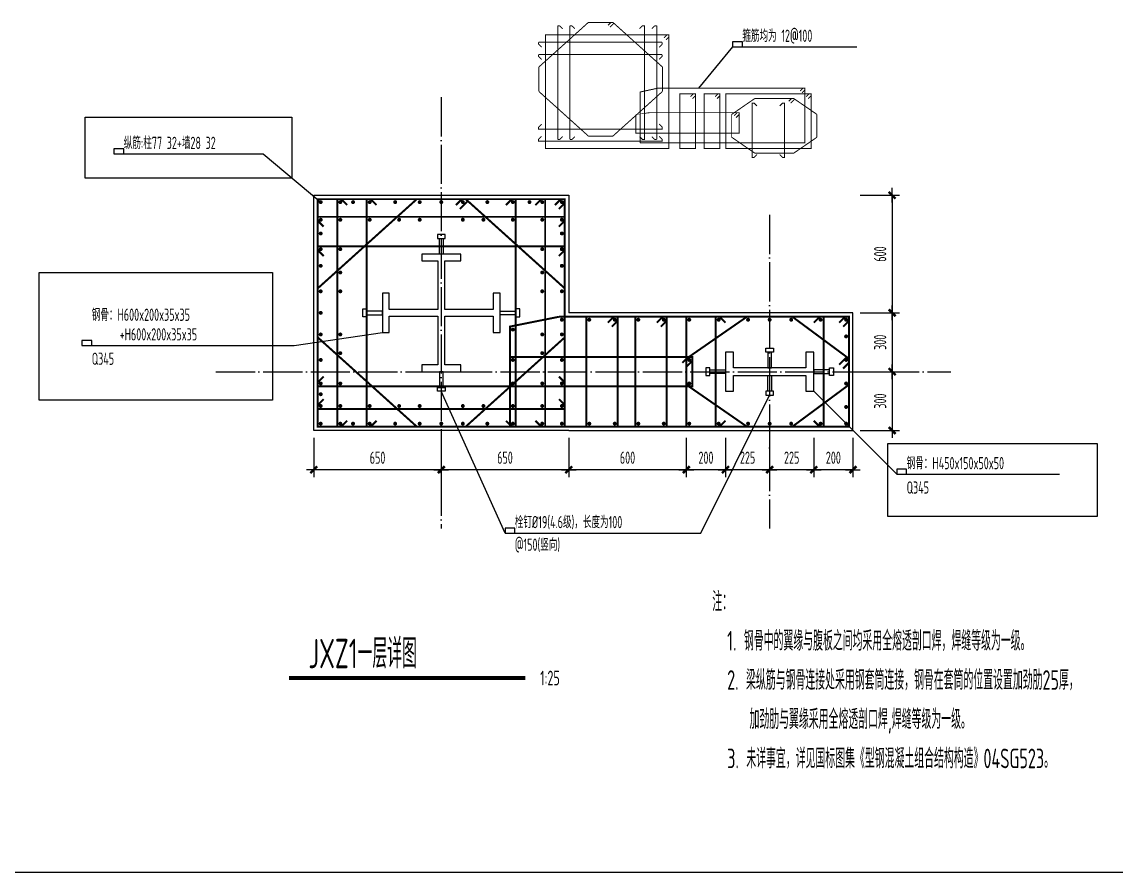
# Model space of a CAD drawing. Extents: x -469675 to 2400000, y -476501 to 2085364.
# Drawn here: x 588606 to 594188, y 365000 to 369337 of the extents above; entities that cross this region are included whole.
import ezdxf

# ---------------------------------------------------------------- set-up
doc = ezdxf.new("R2010")
doc.units = 0
doc.header["$LTSCALE"] = 1000
doc.header["$MEASUREMENT"] = 0
doc.linetypes.add('DOTE', pattern=[2.4200000000000004, 2, -0.2, 0.02, -0.2])
doc.layers.get('0').update_dxf_attribs({"linetype": 'CONTINUOUS', "lineweight": 20})
doc.layers.get('Defpoints').update_dxf_attribs({"linetype": 'CONTINUOUS'})
for name, color, linetype in [('C-DETAIL', 3, 'CONTINUOUS'), ('C-DETAIL_AXIS', 1, 'DOTE'), ('C-DETAIL_REIN', 40, 'CONTINUOUS'), ('C-DETAIL_STEEL_CUT', 2, 'CONTINUOUS'), ('C-DETAIL_STEEL_PL', 4, 'CONTINUOUS'), ('C-DETAIL_STEEL_TEXT', 7, 'CONTINUOUS'), ('C-DETAIL_TEXT', 4, 'CONTINUOUS'), ('C-PLAN_DIM', 3, 'CONTINUOUS'), ('C-PLAN_TEXT', 3, 'CONTINUOUS')]:
    doc.layers.add(name, color=color, linetype=linetype)
doc.layers.add('C-注释', color=30, linetype='CONTINUOUS', plot=False)
doc.styles.add('DIM_FONT', font='gbxwxt.shx', dxfattribs={"width": 0.7, "bigfont": 'gbhzfs.shx'})
doc.styles.add('GBSTYLE', font='gbxwxt.shx', dxfattribs={"width": 0.7, "bigfont": 'gbhzfs.shx'})
doc.dimstyles.new('XB DIMN25', dxfattribs={"dimscale": 0.25, "dimtxt": 250, "dimasz": 1, "dimexe": 150, "dimexo": 150, "dimgap": 120, "dimtad": 1, "dimdec": 0, "dimzin": 0, "dimdsep": 46, "dimtxsty": 'DIM_FONT', "dimblk": '_dimx', "dimcen": 0.09, "dimclrd": 3, "dimclre": 3, "dimclrt": 7, "dimazin": 0, "dimtfac": 1, "dimtdec": 0, "dimtix": 1, "dimtmove": 2, "dimatfit": 3, "dimldrblk": '_dimx', "dimfxl": 0, "dimtolj": 1, "dimtzin": 0, "dimarcsym": 0})

# ---------------------------------------------------------------- blocks, each defined once
blk = doc.blocks.new('A$C38F8236B')
at = {"layer": 'C-DETAIL_STEEL_CUT', "ltscale": 0.25}
blk.add_lwpolyline([(-19.99999999994179, -184.9999999998836), (-20, 185), (-99.99999999994179, 185.0000000001164), (-99.99999999994179, 225.0000000001164), (100.0000000000582, 225.0000000001164), (100.0000000000582, 185.0000000001164), (20.00000000005821, 185.0000000001164), (20, -185), (100.0000000000582, -184.9999999998836), (100.0000000000582, -224.9999999998836), (-99.99999999994179, -224.9999999998836), (-99.99999999994179, -184.9999999998836), (-20, -185)], dxfattribs=at)
blk = doc.blocks.new('A$C67A1433F')
at = {"layer": 'C-DETAIL_STEEL_CUT', "ltscale": 0.25}
blk.add_lwpolyline([(-17.49999999994179, 265.0000000001164), (-99.99999999994179, 265), (-99.99999999994179, 300), (100.0000000000582, 300), (100.0000000000582, 265), (17.50000000005821, 265), (17.5, 17.5), (264.9999999999418, 17.5), (265.0000000000582, 100), (300.0000000000582, 100), (300.0000000000582, -100), (265.0000000000582, -100), (265.0000000000582, -17.5), (17.5, -17.5), (17.50000000005821, -264.9999999998836), (100.0000000000582, -265), (100.0000000000582, -300), (-99.99999999994179, -300), (-99.99999999994179, -265), (-17.49999999994179, -265), (-17.5, -17.5), (-265.0000000000582, -17.5), (-264.9999999999418, -100), (-299.9999999999418, -100), (-299.9999999999418, 100), (-264.9999999999418, 100), (-264.9999999999418, 17.5), (-17.5, 17.5), (-17.49999999994179, 265)], dxfattribs=at)
blk = doc.blocks.new('_dimx')
blk.add_line((-150, 0), (150, 0))
at = {"const_width": 50}
blk.add_lwpolyline([(-70, -70), (70, 70)], dxfattribs=at)
blk = doc.blocks.new('*D2244')
at = {"layer": 'C-PLAN_DIM', "color": 3, "lineweight": -2, "ltscale": 0.25, "transparency": 16777216}
for p, q in [((592883.0734725544, 367552.6278100718), (593083.0734725659, 367552.6278100718)), ((593045.5734725659, 367552.3778100718), (593045.5734725659, 367252.877810074)), ((592883.0734725546, 367252.627810074), (593083.0734725659, 367252.627810074))]:
    blk.add_line(p, q, dxfattribs=at)
at = {"layer": 'Defpoints', "color": 0, "ltscale": 0.25, "transparency": 16777216}
for p in [(592845.5734725544, 367552.6278100718), (592845.5734725546, 367252.627810074), (593045.5734725659, 367252.627810074)]:
    blk.add_point(p, dxfattribs=at)
at = {"layer": 'C-PLAN_DIM', "color": 3, "lineweight": -2, "ltscale": 0.25, "transparency": 16777216, "xscale": 0.25, "yscale": 0.25, "zscale": 0.25}
for p, rotation in [((593045.5734725659, 367552.6278100718), 90), ((593045.5734725659, 367252.627810074), 270)]:
    blk.add_blockref('_dimx', p, dxfattribs=dict(at, rotation=rotation))
at = {"layer": 'C-PLAN_DIM', "color": 7, "ltscale": 0.25, "transparency": 16777216, "insert": (592984.3234725657, 367402.627810073), "char_height": 62.5, "attachment_point": 5, "rotation": 90, "style": 'DIM_FONT'}
blk.add_mtext('\\A1;300', dxfattribs=at)
blk = doc.blocks.new('*D2245')
at = {"layer": 'C-PLAN_DIM', "color": 3, "lineweight": -2, "ltscale": 0.25, "transparency": 16777216}
for p, q in [((592883.0734725544, 367852.6278100697), (593083.0734725659, 367852.6278100697)), ((593045.5734725659, 367852.3778100697), (593045.5734725659, 367552.8778100719)), ((592883.0734725546, 367552.6278100719), (593083.0734725659, 367552.6278100719))]:
    blk.add_line(p, q, dxfattribs=at)
at = {"layer": 'Defpoints', "color": 0, "ltscale": 0.25, "transparency": 16777216}
for p in [(592845.5734725544, 367852.6278100697), (592845.5734725546, 367552.6278100719), (593045.5734725659, 367552.6278100719)]:
    blk.add_point(p, dxfattribs=at)
at = {"layer": 'C-PLAN_DIM', "color": 3, "lineweight": -2, "ltscale": 0.25, "transparency": 16777216, "xscale": 0.25, "yscale": 0.25, "zscale": 0.25}
for p, rotation in [((593045.5734725659, 367852.6278100697), 90), ((593045.5734725659, 367552.6278100719), 270)]:
    blk.add_blockref('_dimx', p, dxfattribs=dict(at, rotation=rotation))
at = {"layer": 'C-PLAN_DIM', "color": 7, "ltscale": 0.25, "transparency": 16777216, "insert": (592984.3234725657, 367702.6278100708), "char_height": 62.5, "attachment_point": 5, "rotation": 90, "style": 'DIM_FONT'}
blk.add_mtext('\\A1;300', dxfattribs=at)
blk = doc.blocks.new('*D2246')
at = {"layer": 'C-PLAN_DIM', "color": 3, "lineweight": -2, "ltscale": 0.25, "transparency": 16777216}
for p, q in [((592645.5734725299, 367215.1278100738), (592645.5734725299, 367015.1278100626)), ((592845.5734725546, 367215.127810074), (592845.5734725546, 367015.1278100626)), ((592845.3234725546, 367052.6278100626), (592645.8234725299, 367052.6278100626))]:
    blk.add_line(p, q, dxfattribs=at)
at = {"layer": 'Defpoints', "color": 0, "ltscale": 0.25, "transparency": 16777216}
for p in [(592645.5734725299, 367252.6278100738), (592845.5734725546, 367252.627810074), (592645.5734725299, 367052.6278100626)]:
    blk.add_point(p, dxfattribs=at)
at = {"layer": 'C-PLAN_DIM', "color": 3, "lineweight": -2, "ltscale": 0.25, "transparency": 16777216, "xscale": 0.25, "yscale": 0.25, "zscale": 0.25, "rotation": 180}
blk.add_blockref('_dimx', (592645.5734725299, 367052.6278100626), dxfattribs=at)
at = {"layer": 'C-PLAN_DIM', "color": 3, "lineweight": -2, "ltscale": 0.25, "transparency": 16777216, "xscale": 0.25, "yscale": 0.25, "zscale": 0.25}
blk.add_blockref('_dimx', (592845.5734725546, 367052.6278100626), dxfattribs=at)
at = {"layer": 'C-PLAN_DIM', "color": 7, "ltscale": 0.25, "transparency": 16777216, "insert": (592745.5734725422, 367113.8778100626), "char_height": 62.5, "attachment_point": 5, "style": 'DIM_FONT'}
blk.add_mtext('\\A1;200', dxfattribs=at)
blk = doc.blocks.new('*D2247')
at = {"layer": 'C-PLAN_DIM', "color": 3, "lineweight": -2, "ltscale": 0.25, "transparency": 16777216}
for p, q in [((592420.5734725684, 367215.1278100737), (592420.5734725684, 367015.1278100624)), ((592645.5734725299, 367215.1278100738), (592645.5734725299, 367015.1278100624)), ((592645.3234725299, 367052.6278100624), (592420.8234725684, 367052.6278100624))]:
    blk.add_line(p, q, dxfattribs=at)
at = {"layer": 'Defpoints', "color": 0, "ltscale": 0.25, "transparency": 16777216}
for p in [(592420.5734725684, 367252.6278100737), (592645.5734725299, 367252.6278100738), (592420.5734725684, 367052.6278100624)]:
    blk.add_point(p, dxfattribs=at)
at = {"layer": 'C-PLAN_DIM', "color": 3, "lineweight": -2, "ltscale": 0.25, "transparency": 16777216, "xscale": 0.25, "yscale": 0.25, "zscale": 0.25, "rotation": 180}
blk.add_blockref('_dimx', (592420.5734725684, 367052.6278100624), dxfattribs=at)
at = {"layer": 'C-PLAN_DIM', "color": 3, "lineweight": -2, "ltscale": 0.25, "transparency": 16777216, "xscale": 0.25, "yscale": 0.25, "zscale": 0.25}
blk.add_blockref('_dimx', (592645.5734725299, 367052.6278100624), dxfattribs=at)
at = {"layer": 'C-PLAN_DIM', "color": 7, "ltscale": 0.25, "transparency": 16777216, "insert": (592533.0734725492, 367113.8778100624), "char_height": 62.5, "attachment_point": 5, "style": 'DIM_FONT'}
blk.add_mtext('\\A1;225', dxfattribs=at)
blk = doc.blocks.new('*D2248')
at = {"layer": 'C-PLAN_DIM', "color": 3, "lineweight": -2, "ltscale": 0.25, "transparency": 16777216}
for p, q in [((591395.5734725477, 367215.1278100724), (591395.5734725477, 367015.1278100624)), ((591995.5734725684, 367215.1278100736), (591995.5734725684, 367015.1278100624)), ((591995.3234725684, 367052.6278100624), (591395.8234725477, 367052.6278100624))]:
    blk.add_line(p, q, dxfattribs=at)
at = {"layer": 'Defpoints', "color": 0, "ltscale": 0.25, "transparency": 16777216}
for p in [(591395.5734725477, 367252.6278100724), (591995.5734725684, 367252.6278100736), (591395.5734725477, 367052.6278100624)]:
    blk.add_point(p, dxfattribs=at)
at = {"layer": 'C-PLAN_DIM', "color": 3, "lineweight": -2, "ltscale": 0.25, "transparency": 16777216, "xscale": 0.25, "yscale": 0.25, "zscale": 0.25, "rotation": 180}
blk.add_blockref('_dimx', (591395.5734725477, 367052.6278100624), dxfattribs=at)
at = {"layer": 'C-PLAN_DIM', "color": 3, "lineweight": -2, "ltscale": 0.25, "transparency": 16777216, "xscale": 0.25, "yscale": 0.25, "zscale": 0.25}
blk.add_blockref('_dimx', (591995.5734725684, 367052.6278100624), dxfattribs=at)
at = {"layer": 'C-PLAN_DIM', "color": 7, "ltscale": 0.25, "transparency": 16777216, "insert": (591695.573472558, 367113.8778100624), "char_height": 62.5, "attachment_point": 5, "style": 'DIM_FONT'}
blk.add_mtext('\\A1;600', dxfattribs=at)
blk = doc.blocks.new('*D2249')
at = {"layer": 'C-PLAN_DIM', "color": 3, "lineweight": -2, "ltscale": 0.25, "transparency": 16777216}
for p, q in [((590745.5734725307, 367215.1278100717), (590745.5734725307, 367015.127810061)), ((591395.5734725477, 367215.1278100724), (591395.5734725477, 367015.127810061)), ((591395.3234725477, 367052.627810061), (590745.8234725307, 367052.627810061))]:
    blk.add_line(p, q, dxfattribs=at)
at = {"layer": 'Defpoints', "color": 0, "ltscale": 0.25, "transparency": 16777216}
for p in [(590745.5734725307, 367252.6278100717), (591395.5734725477, 367252.6278100724), (590745.5734725307, 367052.627810061)]:
    blk.add_point(p, dxfattribs=at)
at = {"layer": 'C-PLAN_DIM', "color": 3, "lineweight": -2, "ltscale": 0.25, "transparency": 16777216, "xscale": 0.25, "yscale": 0.25, "zscale": 0.25, "rotation": 180}
blk.add_blockref('_dimx', (590745.5734725307, 367052.627810061), dxfattribs=at)
at = {"layer": 'C-PLAN_DIM', "color": 3, "lineweight": -2, "ltscale": 0.25, "transparency": 16777216, "xscale": 0.25, "yscale": 0.25, "zscale": 0.25}
blk.add_blockref('_dimx', (591395.5734725477, 367052.627810061), dxfattribs=at)
at = {"layer": 'C-PLAN_DIM', "color": 7, "ltscale": 0.25, "transparency": 16777216, "insert": (591070.5734725392, 367113.877810061), "char_height": 62.5, "attachment_point": 5, "style": 'DIM_FONT'}
blk.add_mtext('\\A1;650', dxfattribs=at)
blk = doc.blocks.new('*D2250')
at = {"layer": 'C-PLAN_DIM', "color": 3, "lineweight": -2, "ltscale": 0.25, "transparency": 16777216}
for p, q in [((590095.5734725137, 367215.1278100709), (590095.5734725137, 367015.1278100603)), ((590745.5734725307, 367215.1278100717), (590745.5734725307, 367015.1278100603)), ((590745.3234725307, 367052.6278100603), (590095.8234725137, 367052.6278100603))]:
    blk.add_line(p, q, dxfattribs=at)
at = {"layer": 'Defpoints', "color": 0, "ltscale": 0.25, "transparency": 16777216}
for p in [(590095.5734725137, 367252.6278100709), (590745.5734725307, 367252.6278100717), (590095.5734725137, 367052.6278100603)]:
    blk.add_point(p, dxfattribs=at)
at = {"layer": 'C-PLAN_DIM', "color": 3, "lineweight": -2, "ltscale": 0.25, "transparency": 16777216, "xscale": 0.25, "yscale": 0.25, "zscale": 0.25, "rotation": 180}
blk.add_blockref('_dimx', (590095.5734725137, 367052.6278100603), dxfattribs=at)
at = {"layer": 'C-PLAN_DIM', "color": 3, "lineweight": -2, "ltscale": 0.25, "transparency": 16777216, "xscale": 0.25, "yscale": 0.25, "zscale": 0.25}
blk.add_blockref('_dimx', (590745.5734725307, 367052.6278100603), dxfattribs=at)
at = {"layer": 'C-PLAN_DIM', "color": 7, "ltscale": 0.25, "transparency": 16777216, "insert": (590420.5734725222, 367113.8778100603), "char_height": 62.5, "attachment_point": 5, "style": 'DIM_FONT'}
blk.add_mtext('\\A1;650', dxfattribs=at)
blk = doc.blocks.new('*D2251')
at = {"layer": 'C-PLAN_DIM', "color": 3, "lineweight": -2, "ltscale": 0.25, "transparency": 16777216}
for p, q in [((592195.5734725684, 367215.1278100734), (592195.5734725684, 367015.1278100624)), ((592420.5734725684, 367215.1278100736), (592420.5734725684, 367015.1278100624)), ((592420.3234725684, 367052.6278100624), (592195.8234725684, 367052.6278100624))]:
    blk.add_line(p, q, dxfattribs=at)
at = {"layer": 'Defpoints', "color": 0, "ltscale": 0.25, "transparency": 16777216}
for p in [(592195.5734725684, 367252.6278100734), (592420.5734725684, 367252.6278100736), (592195.5734725684, 367052.6278100624)]:
    blk.add_point(p, dxfattribs=at)
at = {"layer": 'C-PLAN_DIM', "color": 3, "lineweight": -2, "ltscale": 0.25, "transparency": 16777216, "xscale": 0.25, "yscale": 0.25, "zscale": 0.25, "rotation": 180}
blk.add_blockref('_dimx', (592195.5734725684, 367052.6278100624), dxfattribs=at)
at = {"layer": 'C-PLAN_DIM', "color": 3, "lineweight": -2, "ltscale": 0.25, "transparency": 16777216, "xscale": 0.25, "yscale": 0.25, "zscale": 0.25}
blk.add_blockref('_dimx', (592420.5734725684, 367052.6278100624), dxfattribs=at)
at = {"layer": 'C-PLAN_DIM', "color": 7, "ltscale": 0.25, "transparency": 16777216, "insert": (592308.0734725684, 367113.8778100624), "char_height": 62.5, "attachment_point": 5, "style": 'DIM_FONT'}
blk.add_mtext('\\A1;225', dxfattribs=at)
blk = doc.blocks.new('*D2252')
at = {"layer": 'C-PLAN_DIM', "color": 3, "lineweight": -2, "ltscale": 0.25, "transparency": 16777216}
for p, q in [((592883.0734725543, 368452.6278100535), (593083.0734725659, 368452.6278100535)), ((593045.5734725659, 368452.3778100535), (593045.5734725659, 367852.8778100697)), ((592883.0734725546, 367852.6278100697), (593083.0734725659, 367852.6278100697))]:
    blk.add_line(p, q, dxfattribs=at)
at = {"layer": 'Defpoints', "color": 0, "ltscale": 0.25, "transparency": 16777216}
for p in [(592845.5734725543, 368452.6278100535), (592845.5734725546, 367852.6278100697), (593045.5734725659, 367852.6278100697)]:
    blk.add_point(p, dxfattribs=at)
at = {"layer": 'C-PLAN_DIM', "color": 3, "lineweight": -2, "ltscale": 0.25, "transparency": 16777216, "xscale": 0.25, "yscale": 0.25, "zscale": 0.25}
for p, rotation in [((593045.5734725659, 368452.6278100535), 90), ((593045.5734725659, 367852.6278100697), 270)]:
    blk.add_blockref('_dimx', p, dxfattribs=dict(at, rotation=rotation))
at = {"layer": 'C-PLAN_DIM', "color": 7, "ltscale": 0.25, "transparency": 16777216, "insert": (592984.3234725657, 368152.6278100616), "char_height": 62.5, "attachment_point": 5, "rotation": 90, "style": 'DIM_FONT'}
blk.add_mtext('\\A1;600', dxfattribs=at)
blk = doc.blocks.new('*D2253')
at = {"layer": 'C-PLAN_DIM', "color": 3, "lineweight": -2, "ltscale": 0.25, "transparency": 16777216}
for p, q in [((591995.5734725684, 367215.1278100733), (591995.5734725684, 367015.1278100623)), ((592195.5734725684, 367215.1278100734), (592195.5734725684, 367015.1278100623)), ((592195.3234725684, 367052.6278100623), (591995.8234725684, 367052.6278100623))]:
    blk.add_line(p, q, dxfattribs=at)
at = {"layer": 'Defpoints', "color": 0, "ltscale": 0.25, "transparency": 16777216}
for p in [(591995.5734725684, 367252.6278100733), (592195.5734725684, 367252.6278100734), (591995.5734725684, 367052.6278100623)]:
    blk.add_point(p, dxfattribs=at)
at = {"layer": 'C-PLAN_DIM', "color": 3, "lineweight": -2, "ltscale": 0.25, "transparency": 16777216, "xscale": 0.25, "yscale": 0.25, "zscale": 0.25, "rotation": 180}
blk.add_blockref('_dimx', (591995.5734725684, 367052.6278100623), dxfattribs=at)
at = {"layer": 'C-PLAN_DIM', "color": 3, "lineweight": -2, "ltscale": 0.25, "transparency": 16777216, "xscale": 0.25, "yscale": 0.25, "zscale": 0.25}
blk.add_blockref('_dimx', (592195.5734725684, 367052.6278100623), dxfattribs=at)
at = {"layer": 'C-PLAN_DIM', "color": 7, "ltscale": 0.25, "transparency": 16777216, "insert": (592095.5734725684, 367113.8778100623), "char_height": 62.5, "attachment_point": 5, "style": 'DIM_FONT'}
blk.add_mtext('\\A1;200', dxfattribs=at)

msp = doc.modelspace()

# ---------------------------------------------------------------- linework, layer by layer
at = {"layer": 'C-DETAIL', "color": 4, "ltscale": 0.25}
for points in [[(591395.5734725476, 367252.6278100535), (590095.5734725476, 367252.6278100701), (590095.5734725307, 368452.6278100701), (591395.5734725307, 368452.6278100535), (591395.5734725392, 367852.6278100535)], [(591395.573472546, 367252.6278100535), (592845.5734725546, 367252.627810074), (592845.5734725753, 367852.627810074), (591395.5734725669, 367852.6278100535)]]:
    msp.add_lwpolyline(points, dxfattribs=at)
at = {"layer": 'C-DETAIL_AXIS', "ltscale": 0.1}
for p, q in [((590745.5734725307, 368952.6278100618), (590745.5734725307, 366752.6278100443)), ((592420.5734725683, 368352.6278100586), (592420.5734725683, 366752.6278100333)), ((589595.5734725434, 367552.6278100719), (593345.5734725649, 367552.6278100719))]:
    msp.add_line(p, q, dxfattribs=at)
at = {"layer": 'C-DETAIL_REIN', "ltscale": 0.25}
for points, const_width in [([(591496.075979217, 369334.4797303345), (591243.575979217, 369106.9797303345)], 5), ([(591496.075979217, 369334.4797303345), (591621.075979217, 369334.4797303345)], 5), ([(591611.075979217, 369334.4797303345), (591596.075979217, 369319.4797303345)], 5), ([(591621.075979217, 369334.4797303345), (591873.575979217, 369106.9797303345)], 5), ([(591339.5691825275, 369317.0508139423), (591339.5691825275, 368737.0508139423)], 5), ([(591339.5691825275, 369317.0508139423), (591349.5691825275, 369317.0508139423)], 5), ([(591349.5691825275, 369317.0508139423), (591364.5691825275, 369302.0508139423)], 5), ([(591402.0691825275, 369317.0508139423), (591402.0691825275, 368737.0508139423)], 5), ([(591402.0691825275, 369317.0508139423), (591412.0691825275, 369317.0508139423)], 5), ([(591412.0691825275, 369317.0508139423), (591427.0691825275, 369302.0508139423)], 5), ([(591626.6560897141, 369330.0598408317), (591606.075979217, 369309.4797303345)], 5), ([(591757.0691825275, 369302.0508139423), (591772.0691825275, 369317.0508139423), (591782.0691825275, 369317.0508139423), (591782.0691825275, 368737.0508139423), (591772.0691825275, 368737.0508139423), (591757.0691825275, 368752.0508139423)], 5), ([(591834.5691825275, 369317.0508139423), (591819.5691825275, 369302.0508139423)], 5), ([(591844.5691825275, 369317.0508139423), (591834.5691825275, 369317.0508139423)], 5), ([(591844.5691825275, 369317.0508139423), (591844.5691825275, 368737.0508139423)], 5), ([(591872.1694500346, 369232.8813045445), (591242.1694500346, 369232.8813045443)], 5), ([(591242.1694500346, 369232.8813045443), (591242.1694500346, 369222.8813045445)], 5), ([(591242.1694500346, 369222.8813045445), (591257.1694500346, 369207.8813045444)], 5), ([(591872.1694500346, 369222.8813045445), (591857.1694500346, 369207.8813045444)], 5), ([(591872.1694500346, 369222.8813045445), (591872.1694500346, 369232.8813045445)], 5), ([(591897.0691825275, 369270.3813045529), (591882.0691825275, 369255.3813045529)], 5), ([(591907.0691825275, 369260.3813045529), (591892.0691825275, 369245.3813045529)], 5), ([(591872.1694500346, 369170.3813045445), (591242.1694500346, 369170.3813045443)], 5), ([(591242.1694500346, 369170.3813045443), (591242.1694500346, 369160.3813045445)], 5), ([(591872.1694500346, 369160.3813045445), (591872.1694500346, 369170.3813045445)], 5), ([(591242.1694500346, 369160.3813045445), (591257.1694500346, 369145.3813045444)], 5), ([(591872.1694500346, 369160.3813045445), (591857.1694500346, 369145.3813045444)], 5), ([(591243.575979217, 369106.9797303345), (591243.575979217, 368981.9797303345)], 5), ([(591873.575979217, 369106.9797303345), (591873.575979217, 368981.9797303345)], 5), ([(591759.8667997464, 368719.6662304548), (592600.8347851383, 368719.6662304628), (592600.8347851383, 368999.6662304628), (591854.3824525923, 368999.6662304557)], 5), ([(591854.3824525923, 368999.6662304557), (591759.8667997464, 368979.2457251789), (591759.8667997464, 368719.6662304548)], 5), ([(592590.8347851383, 368999.6662304628), (592575.8347851383, 368984.6662304628)], 5), ([(591496.075979217, 368754.4797303345), (591243.575979217, 368981.9797303345)], 5), ([(591621.075979217, 368754.4797303345), (591873.575979217, 368981.9797303345)], 5), ([(592032.0691825135, 368970.3813045647), (592017.0691825135, 368955.3813045647)], 5), ([(592042.0691825135, 368960.3813045647), (592027.0691825135, 368945.3813045647)], 5), ([(592157.0691825135, 368970.3813045559), (592142.0691825135, 368955.3813045559)], 5), ([(592167.0691825135, 368960.3813045559), (592152.0691825135, 368945.3813045559)], 5), ([(592226.8969952504, 368864.9036703366), (592345.7223972422, 368946.7970686169)], 5), ([(592345.7223972422, 368946.7970686169), (592542.7975053318, 368946.7970686169)], 5), ([(592532.7975053318, 368946.7970686169), (592517.7975053318, 368931.7970686169)], 5), ([(592661.9606534996, 368864.9036703366), (592542.7975053318, 368946.7970686169)], 5), ([(592600.8347851383, 368989.6662304628), (592585.8347851383, 368974.6662304628)], 5), ([(592622.06918254, 368970.3813045609), (592607.06918254, 368955.3813045609)], 5), ([(592632.06918254, 368960.3813045609), (592617.06918254, 368945.3813045609)], 5), ([(592355.9270900055, 368908.0250293484), (592340.9270900055, 368923.0250293484), (592330.9270900055, 368923.0250293484), (592330.9270900055, 368645.3448718057), (592340.9270900055, 368645.3448718057), (592355.9270900055, 368660.3448718057)], 5), ([(592471.9143706486, 368908.0250293484), (592486.9143706486, 368923.0250293484), (592496.9143706486, 368923.0250293484), (592496.9143706486, 368645.3448718057), (592486.9143706486, 368645.3448718057), (592471.9143706486, 368660.3448718057)], 5), ([(592548.724352792, 368942.7239160771), (592527.7975053318, 368921.7970686169)], 5), ([(591808.3800000551, 368873.9438866155), (592264.385212139, 368873.9438866155), (592264.385212139, 368769.9522245543), (591737.3254556591, 368769.9522245543), (591737.3254556588, 368873.9438866154), (591808.3800000551, 368873.9438866155)], 5), ([(592226.8969952504, 368864.9036703366), (592226.8969952504, 368748.6904668871)], 5), ([(592254.385212139, 368873.9438866117), (592239.385212139, 368858.9438866117)], 5), ([(592264.385212139, 368863.9438866117), (592249.385212139, 368848.9438866117)], 5), ([(592661.9606534996, 368864.9036703366), (592661.9606534996, 368748.6904668871)], 5), ([(591857.1694500347, 368815.3813045449), (591872.1694500346, 368800.3813045449), (591872.1694500346, 368790.3813045447), (591242.1694500346, 368790.381304545), (591242.1694500346, 368800.3813045447), (591257.1694500346, 368815.3813045449)], 5), ([(591857.1694500346, 368752.8813045449), (591872.1694500346, 368737.8813045447), (591872.1694500346, 368727.8813045447), (591242.1694500346, 368727.881304545), (591242.1694500346, 368737.8813045447), (591257.1694500346, 368752.8813045449)], 5), ([(591339.5691825275, 368737.0508139423), (591349.5691825275, 368737.0508139423)], 5), ([(591349.5691825275, 368737.0508139423), (591364.5691825275, 368752.0508139423)], 5), ([(591402.0691825275, 368737.0508139423), (591412.0691825275, 368737.0508139423)], 5), ([(591412.0691825275, 368737.0508139423), (591427.0691825275, 368752.0508139423)], 5), ([(591621.075979217, 368754.4797303345), (591496.075979217, 368754.4797303345)], 5), ([(591834.5691825275, 368737.0508139423), (591819.5691825275, 368752.0508139423)], 5), ([(591844.5691825275, 368737.0508139423), (591834.5691825275, 368737.0508139423)], 5), ([(592226.8969952504, 368748.6904668871), (592345.7223972422, 368666.7970686069)], 5), ([(592661.9606534996, 368748.6904668871), (592542.7975053318, 368666.7970686069)], 5), ([(592542.7975053318, 368666.7970686069), (592345.7223972422, 368666.7970686069)], 5), ([(590620.5734725307, 368432.6278100701), (590115.5734725307, 367977.6278100701)], 10), ([(590215.5734725307, 368432.6278100701), (590215.5734725307, 367272.6278100701)], 10), ([(590235.5734725307, 368432.6278100701), (590265.5734725307, 368402.6278100701)], 10), ([(590365.5734725307, 368432.6278100701), (590365.5734725307, 367272.6278100701)], 10), ([(590385.5734725307, 368432.6278100701), (590415.5734725307, 368402.6278100701)], 10), ([(590850.5734725307, 368432.6278100701), (590820.5734725307, 368402.6278100701)], 10), ([(590881.7336935252, 368423.7880310646), (590840.5734725307, 368382.6278100701)], 10), ([(590870.5734725307, 368432.6278100701), (591375.5734725307, 367977.6278100701)], 10), ([(591105.5734725307, 368432.6278100701), (591075.5734725307, 368402.6278100701)], 10), ([(591125.5734725307, 368432.6278100701), (591125.5734725307, 367272.6278100701)], 10), ([(591255.5734725307, 368432.6278100701), (591225.5734725307, 368402.6278100701)], 10), ([(591275.5734725307, 368432.6278100701), (591275.5734725307, 367272.6278100701)], 10), ([(591355.5734725307, 368432.6278100701), (591325.5734725307, 368402.6278100701)], 10), ([(591375.5734725307, 368412.6278100701), (591345.5734725307, 368382.6278100701)], 10), ([(591375.5734725307, 368342.6278100532), (590115.5734725307, 368342.6278100529)], 9.999999999999998), ([(590115.5734725307, 368322.6278100532), (590145.5734725307, 368292.6278100531)], 9.999999999999998), ([(591375.5734725307, 368322.6278100532), (591345.5734725307, 368292.6278100531)], 9.999999999999998), ([(591375.5734725307, 368192.6278100532), (590115.5734725307, 368192.6278100529)], 9.999999999999998), ([(590115.5734725307, 368172.6278100532), (590145.5734725307, 368142.6278100531)], 9.999999999999998), ([(591375.5734725307, 368172.6278100532), (591345.5734725307, 368142.6278100531)], 9.999999999999998), ([(591095.5734725354, 367272.6278100701), (592825.5734725544, 367272.6278100862), (592825.5734725544, 367832.6278100862), (591345.5734725354, 367832.6278100724)], 10), ([(591345.5734725354, 367832.6278100724), (591095.5734725354, 367782.6278100701), (591095.5734725354, 367272.6278100701)], 10), ([(591625.573472503, 367832.6278100936), (591595.573472503, 367802.6278100936)], 10), ([(591875.573472503, 367832.6278100761), (591845.573472503, 367802.6278100761)], 10), ([(591995.5734725745, 367832.6278100862), (591995.5734725684, 367272.6278100862)], 10), ([(591995.5734725727, 367618.8410135214), (592304.360269108, 367832.6278100819)], 10), ([(592145.5734725551, 367832.6278101025), (592145.5734725551, 367272.6278100851)], 10), ([(592165.5734725551, 367832.6278101025), (592195.5734725551, 367802.6278101025)], 10), ([(592825.5734725562, 367618.8410135214), (592536.7866760109, 367832.6278100819)], 10), ([(592675.5734725815, 367832.6278101025), (592645.5734725815, 367802.6278101025)], 10), ([(592695.5734725815, 367832.6278101025), (592695.5734725815, 367272.6278100851)], 10), ([(592805.5734725544, 367832.6278100862), (592775.5734725544, 367802.6278100862)], 10), ([(591645.573472503, 367812.6278100936), (591615.573472503, 367782.6278100936)], 10), ([(591895.573472503, 367812.6278100761), (591865.573472503, 367782.6278100761)], 10), ([(592825.5734725544, 367812.6278100862), (592795.5734725544, 367782.6278100862)], 10), ([(590620.5734725307, 367272.6278100702), (590115.5734725307, 367727.6278100701)], 10), ([(590870.5734725307, 367272.6278100702), (591375.5734725307, 367727.6278100701)], 10), ([(592005.5734725721, 367627.6278100859), (591975.5734725721, 367597.6278100859)], 10), ([(592025.5734725721, 367607.6278100859), (591995.5734725721, 367577.6278100859)], 10), ([(592812.8114908169, 367626.0790317821), (592775.5734725562, 367588.8410135214)], 10), ([(592825.5734725544, 367598.8410135196), (592795.5734725562, 367568.8410135214)], 10), ([(590115.5734725307, 367497.6278100874), (590145.5734725307, 367527.6278100875)], 9.999999999999998), ([(591375.5734725307, 367497.6278100874), (591345.5734725307, 367527.6278100875)], 9.999999999999998), ([(591375.5734725307, 367477.6278100874), (590115.5734725307, 367477.6278100878)], 9.999999999999998), ([(591995.5734725727, 367486.4146066224), (592304.360269108, 367272.6278100619)], 10), ([(592825.5734725562, 367486.4146066224), (592536.7866760109, 367272.6278100619)], 10), ([(590115.5734725307, 367382.6278100539), (590145.5734725307, 367412.627810054)], 9.999999999999998), ([(591375.5734725307, 367382.6278100539), (591345.5734725307, 367412.627810054)], 9.999999999999998), ([(591375.5734725307, 367362.6278100539), (590115.5734725307, 367362.6278100542)], 9.999999999999998), ([(590235.5734725307, 367272.6278100023), (590265.5734725307, 367302.6278100023)], 10), ([(590385.5734725307, 367272.627810037), (590415.5734725307, 367302.627810037)], 10), ([(591105.5734725307, 367272.627810037), (591075.5734725307, 367302.627810037)], 10), ([(591255.5734725307, 367272.6278100023), (591225.5734725307, 367302.6278100023)], 10), ([(592165.5734725551, 367272.6278100852), (592195.5734725551, 367302.6278100852)], 10), ([(592675.5734725815, 367272.6278100852), (592645.5734725815, 367302.6278100852)], 10)]:
    msp.add_lwpolyline(points, dxfattribs=dict(at, const_width=const_width))
for points, const_width in [([(591277.0691825275, 368690.3813045529), (591907.0691825275, 368690.3813045529), (591907.0691825275, 369270.3813045529), (591277.0691825275, 369270.3813045529)], 5), ([(591962.0691824888, 368970.3813045647), (592042.0691825135, 368970.3813045647), (592042.0691825135, 368690.3813045647), (591962.0691824888, 368690.3813045647)], 5), ([(592087.0691824888, 368970.3813045609), (592167.0691825135, 368970.3813045609), (592167.0691825135, 368690.3813045609), (592087.0691824888, 368690.3813045609)], 5), ([(592197.0055242919, 368970.3813045609), (592632.06918254, 368970.3813045609), (592632.06918254, 368690.3813045488), (592197.0055242919, 368690.3813045488)], 5), ([(590115.5734725307, 367272.6278100701), (591375.5734725307, 367272.6278100701), (591375.5734725307, 368432.6278100701), (590115.5734725307, 368432.6278100701)], 10), ([(591485.5734724536, 367832.6278100936), (591645.573472503, 367832.6278100936), (591645.573472503, 367272.6278100936), (591485.5734724536, 367272.6278100936)], 10), ([(591735.5734724536, 367832.6278100862), (591895.573472503, 367832.6278100862), (591895.573472503, 367272.6278100862), (591735.5734724536, 367272.6278100862)], 10), ([(591095.5734725354, 367477.6278100951), (592025.5734725721, 367477.6278100865), (592025.5734725721, 367627.6278100859), (591095.5734725354, 367627.6278100784)], 10)]:
    msp.add_lwpolyline(points, close=True, dxfattribs=dict(at, const_width=const_width))
for points, const_width in [([(590135.5734725295, 368417.6278100701, 1), (590125.5734725295, 368417.6278100701, 1)], 10), ([(590235.5734725296, 368417.6278100701, 1), (590225.5734725296, 368417.6278100701, 1)], 10), ([(590300.5734725296, 368417.6278100701, 1), (590290.5734725296, 368417.6278100701, 1)], 10), ([(590385.5734725296, 368417.6278100701, 1), (590375.5734725296, 368417.6278100701, 1)], 10), ([(590515.5734725296, 368417.6278100701, 1), (590505.5734725296, 368417.6278100701, 1)], 10), ([(590640.5734725296, 368417.6278100701, 1), (590630.5734725296, 368417.6278100701, 1)], 10), ([(590750.5734725307, 368417.6278100701, 1), (590740.5734725307, 368417.6278100701, 1)], 10), ([(590850.5734725317, 368417.6278100701, -1), (590860.5734725317, 368417.6278100701, -1)], 10), ([(590975.5734725317, 368417.6278100701, -1), (590985.5734725317, 368417.6278100701, -1)], 10), ([(591105.5734725317, 368417.6278100701, -1), (591115.5734725317, 368417.6278100701, -1)], 10), ([(591190.5734725317, 368417.6278100701, -1), (591200.5734725317, 368417.6278100701, -1)], 10), ([(591255.5734725317, 368417.6278100701, -1), (591265.5734725317, 368417.6278100701, -1)], 10), ([(591355.5734725317, 368417.6278100701, -1), (591365.5734725317, 368417.6278100701, -1)], 10), ([(590130.5734725307, 368322.6278100542, -1), (590130.5734725307, 368332.6278100542, -1)], 9.999999999999998), ([(590235.5734725296, 368327.6278100532, 1), (590225.5734725296, 368327.6278100532, 1)], 10), ([(590385.5734725296, 368327.6278100532, 1), (590375.5734725296, 368327.6278100532, 1)], 10), ([(590535.5734725296, 368327.6278100532, 1), (590525.5734725296, 368327.6278100532, 1)], 10), ([(590640.5734725296, 368327.6278100531, 1), (590630.5734725296, 368327.6278100531, 1)], 10), ([(590850.5734725317, 368327.6278100531, -1), (590860.5734725317, 368327.6278100531, -1)], 10), ([(590955.5734725317, 368327.6278100532, -1), (590965.5734725317, 368327.6278100532, -1)], 10), ([(591105.5734725317, 368327.6278100532, -1), (591115.5734725317, 368327.6278100532, -1)], 10), ([(591255.5734725317, 368327.6278100532, -1), (591265.5734725317, 368327.6278100532, -1)], 10), ([(591360.5734725307, 368322.6278100542, 1), (591360.5734725307, 368332.6278100542, 1)], 9.999999999999998), ([(590130.5734725307, 368252.6278100542, -1), (590130.5734725307, 368262.6278100542, -1)], 9.999999999999998), ([(591360.5734725307, 368252.6278100542, 1), (591360.5734725307, 368262.6278100542, 1)], 9.999999999999998), ([(590130.5734725307, 368172.6278100542, -1), (590130.5734725307, 368182.6278100542, -1)], 9.999999999999998), ([(590230.5734725307, 368172.6278100542, -1), (590230.5734725307, 368182.6278100542, -1)], 9.999999999999998), ([(591260.5734725307, 368172.6278100542, 1), (591260.5734725307, 368182.6278100542, 1)], 9.999999999999998), ([(591360.5734725307, 368172.6278100542, 1), (591360.5734725307, 368182.6278100542, 1)], 9.999999999999998), ([(590130.5734725307, 368087.6278100542, -1), (590130.5734725307, 368097.6278100542, -1)], 9.999999999999998), ([(590230.5734725307, 368053.624681476, -1), (590230.5734725307, 368063.624681476, -1)], 9.999999999999998), ([(591260.5734725307, 368053.624681476, 1), (591260.5734725307, 368063.624681476, 1)], 9.999999999999998), ([(591360.5734725307, 368087.6278100542, 1), (591360.5734725307, 368097.6278100542, 1)], 9.999999999999998), ([(590130.5734725307, 367957.627810071, -1), (590130.5734725307, 367967.627810071, -1)], 9.999999999999998), ([(590230.5734725307, 367957.627810071, -1), (590230.5734725307, 367967.627810071, -1)], 9.999999999999998), ([(591260.5734725307, 367957.627810071, 1), (591260.5734725307, 367967.627810071, 1)], 9.999999999999998), ([(591360.5734725307, 367957.627810071, 1), (591360.5734725307, 367967.627810071, 1)], 9.999999999999998), ([(590135.573472526, 367852.6278100362, 1), (590125.573472526, 367852.6278100362, 1)], 10), ([(591105.5734725354, 367767.6278100776, -1), (591115.5734725354, 367767.6278100776, -1)], 10), ([(591355.5734725354, 367817.6278100776, -1), (591365.5734725354, 367817.6278100776, -1)], 10), ([(591495.5734724526, 367817.6278100936, -1), (591505.5734724526, 367817.6278100936, -1)], 10), ([(591635.573472504, 367817.6278100936, 1), (591625.573472504, 367817.6278100936, 1)], 10), ([(591745.5734724526, 367817.6278100862, -1), (591755.5734724526, 367817.6278100862, -1)], 10), ([(591885.573472504, 367817.6278100862, 1), (591875.573472504, 367817.6278100862, 1)], 10), ([(592015.5734725734, 367817.6278100862, 1), (592005.5734725734, 367817.6278100862, 1)], 10), ([(592160.5734725546, 367812.6278101025, 1), (592160.5734725537, 367822.6278101025, 1)], 9.999999999999998), ([(592310.5734725826, 367812.6278101218, 1), (592310.5734725836, 367822.6278101218, 1)], 10), ([(592420.5734725681, 367812.6278101121, -1), (592420.5734725689, 367822.6278101121, -1)], 10), ([(592530.5734725822, 367812.6278101025, -1), (592530.573472583, 367822.6278101025, -1)], 10), ([(592680.5734725822, 367812.6278101025, -1), (592680.573472583, 367822.6278101025, -1)], 10), ([(592805.5734725555, 367817.6278100862, -1), (592815.5734725555, 367817.6278100862, -1)], 10), ([(590130.5734725307, 367747.6278100361, 1), (590130.5734725307, 367737.6278100361, 1)], 9.999999999999998), ([(590230.5734725307, 367747.6278100361, 1), (590230.5734725307, 367737.6278100361, 1)], 9.999999999999998), ([(591260.5734725307, 367747.6278100361, -1), (591260.5734725307, 367737.6278100361, -1)], 9.999999999999998), ([(591360.5734725307, 367747.6278100361, -1), (591360.5734725307, 367737.6278100361, -1)], 9.999999999999998), ([(592805.5734725557, 367732.6278100859, 1), (592815.5734725557, 367732.6278100859, 1)], 10), ([(590130.5734725307, 367617.6278100529, 1), (590130.5734725307, 367607.6278100529, 1)], 9.999999999999998), ([(590230.5734725307, 367652.2735346883, 1), (590230.5734725307, 367642.2735346883, 1)], 9.999999999999998), ([(591105.5734725351, 367612.6278100859, -1), (591115.5734725351, 367612.6278100859, -1)], 10), ([(591260.5734725307, 367652.2735346883, -1), (591260.5734725307, 367642.2735346883, -1)], 9.999999999999998), ([(591360.5734725307, 367617.6278100529, -1), (591360.5734725307, 367607.6278100529, -1)], 9.999999999999998), ([(592015.5734725732, 367612.6278100859, -1), (592005.5734725732, 367612.6278100859, -1)], 10), ([(592805.5734725557, 367612.6278100859, 1), (592815.5734725557, 367612.6278100859, 1)], 10), ([(590130.5734725307, 367497.6278100865, 1), (590130.5734725307, 367487.6278100865, 1)], 9.999999999999998), ([(590230.5734725307, 367497.6278100865, 1), (590230.5734725307, 367487.6278100865, 1)], 9.999999999999998), ([(591105.5734725351, 367492.6278100865, -1), (591115.5734725351, 367492.6278100865, -1)], 10), ([(591260.5734725307, 367497.6278100865, -1), (591260.5734725307, 367487.6278100865, -1)], 9.999999999999998), ([(591360.5734725307, 367497.6278100865, -1), (591360.5734725307, 367487.6278100865, -1)], 9.999999999999998), ([(592015.5734725732, 367492.6278100865, 1), (592005.5734725732, 367492.6278100865, 1)], 10), ([(592805.5734725557, 367492.6278100865, -1), (592815.5734725557, 367492.6278100865, -1)], 10), ([(590130.5734725307, 367442.6278100529, 1), (590130.5734725307, 367432.6278100529, 1)], 9.999999999999998), ([(590130.5734725307, 367382.6278100529, 1), (590130.5734725307, 367372.6278100529, 1)], 9.999999999999998), ([(590235.5734725296, 367377.6278100539, -1), (590225.5734725296, 367377.6278100539, -1)], 10), ([(590385.5734725296, 367377.6278100539, -1), (590375.5734725296, 367377.6278100539, -1)], 10), ([(590535.5734725296, 367377.6278100539, -1), (590525.5734725296, 367377.6278100539, -1)], 10), ([(590640.5734725296, 367377.627810087, -1), (590630.5734725296, 367377.627810087, -1)], 10), ([(590850.5734725317, 367377.627810087, 1), (590860.5734725317, 367377.627810087, 1)], 10), ([(590955.5734725317, 367377.6278100539, 1), (590965.5734725317, 367377.6278100539, 1)], 10), ([(591105.5734725317, 367377.6278100539, 1), (591115.5734725317, 367377.6278100539, 1)], 10), ([(591255.5734725317, 367377.6278100539, 1), (591265.5734725317, 367377.6278100539, 1)], 10), ([(591360.5734725307, 367382.6278100529, -1), (591360.5734725307, 367372.6278100529, -1)], 9.999999999999998), ([(592805.5734725557, 367372.6278100865, -1), (592815.5734725557, 367372.6278100865, -1)], 10), ([(590135.5734725296, 367287.627810037, -1), (590125.5734725296, 367287.627810037, -1)], 10), ([(590235.5734725296, 367287.6278100371, -1), (590225.5734725296, 367287.6278100371, -1)], 10), ([(590300.5734725296, 367287.6278100023, -1), (590290.5734725296, 367287.6278100023, -1)], 10), ([(590385.5734725296, 367287.6278100371, -1), (590375.5734725296, 367287.6278100371, -1)], 10), ([(590515.5734725296, 367287.6278100371, -1), (590505.5734725296, 367287.6278100371, -1)], 10), ([(590640.5734725296, 367287.6278100371, -1), (590630.5734725296, 367287.6278100371, -1)], 10), ([(590750.5734725307, 367287.6278100371, -1), (590740.5734725307, 367287.6278100371, -1)], 10), ([(590850.5734725317, 367287.6278100371, 1), (590860.5734725317, 367287.6278100371, 1)], 10), ([(590975.5734725317, 367287.6278100371, 1), (590985.5734725317, 367287.6278100371, 1)], 10), ([(591105.5734725317, 367287.6278100371, 1), (591115.5734725317, 367287.6278100371, 1)], 10), ([(591255.5734725317, 367287.6278100371, 1), (591265.5734725317, 367287.6278100371, 1)], 10), ([(591355.5734725317, 367287.627810037, 1), (591365.5734725317, 367287.627810037, 1)], 10), ([(591495.5734724526, 367287.6278100693, 1), (591505.5734724526, 367287.6278100693, 1)], 10), ([(591635.573472504, 367287.6278100693, -1), (591625.573472504, 367287.6278100693, -1)], 10), ([(591745.5734724526, 367287.6278100619, 1), (591755.5734724526, 367287.6278100619, 1)], 10), ([(591885.573472504, 367287.6278100619, -1), (591875.573472504, 367287.6278100619, -1)], 10), ([(592015.5734725734, 367287.627810062, -1), (592005.5734725734, 367287.627810062, -1)], 10), ([(592160.5734725546, 367292.6278100412, -1), (592160.5734725537, 367282.6278100412, -1)], 9.999999999999998), ([(592310.5734725826, 367292.6278100219, -1), (592310.5734725836, 367282.6278100219, -1)], 10), ([(592420.5734725681, 367292.6278100315, 1), (592420.5734725689, 367282.6278100315, 1)], 10), ([(592530.5734725822, 367292.6278100412, 1), (592530.573472583, 367282.6278100412, 1)], 10), ([(592680.5734725822, 367292.6278100412, 1), (592680.573472583, 367282.6278100412, 1)], 10), ([(592805.5734725555, 367287.6278100619, 1), (592815.5734725555, 367287.6278100619, 1)], 10)]:
    msp.add_lwpolyline(points, format="xyb", close=True, dxfattribs=dict(at, const_width=const_width))
at = {"layer": 'C-DETAIL_STEEL_PL', "ltscale": 0.1}
for points in [[(590765.5734725475, 368252.6278100361), (590725.5734725475, 368252.6278100361), (590725.5734725475, 368232.6278100361), (590765.5734725475, 368232.6278100361)], [(590755.0734725475, 368152.6278100361), (590736.0734725475, 368152.6278100361), (590736.0734725475, 368232.6278100361), (590755.0734725475, 368232.6278100361)], [(590345.573472497, 367832.6278100362), (590345.573472497, 367872.6278100362), (590365.573472497, 367872.6278100362), (590365.573472497, 367832.6278100362)], [(590445.573472497, 367843.1278100362), (590445.573472497, 367862.1278100362), (590365.573472497, 367862.1278100362), (590365.573472497, 367843.1278100362)], [(591045.5734725643, 367843.1278100362), (591045.5734725643, 367862.1278100362), (591125.5734725643, 367862.1278100362), (591125.5734725643, 367843.1278100362)], [(591145.5734725643, 367832.6278100362), (591145.5734725643, 367872.6278100362), (591125.5734725643, 367872.6278100362), (591125.5734725643, 367832.6278100362)], [(592400.5734725684, 367672.6278100718), (592440.5734725684, 367672.6278100718), (592440.5734725684, 367652.6278100718), (592400.5734725684, 367652.6278100718)], [(592411.0734725684, 367572.6278100718), (592430.0734725684, 367572.6278100718), (592430.0734725684, 367652.6278100718), (592411.0734725684, 367652.6278100718)], [(590755.0734725475, 367552.6278100701), (590736.0734725475, 367552.6278100701), (590736.0734725475, 367472.6278100701), (590755.0734725475, 367472.6278100701)], [(592095.5734725684, 367572.6278100719), (592095.5734725684, 367532.6278100719), (592115.5734725684, 367532.6278100719), (592115.5734725684, 367572.6278100719)], [(592195.5734725684, 367562.1278100719), (592195.5734725684, 367543.1278100719), (592115.5734725684, 367543.1278100719), (592115.5734725684, 367562.1278100719)], [(592645.5734725684, 367562.1278100719), (592645.5734725684, 367543.1278100719), (592725.5734725684, 367543.1278100719), (592725.5734725684, 367562.1278100719)], [(592745.5734725684, 367572.6278100719), (592745.5734725684, 367532.6278100719), (592725.5734725684, 367532.6278100719), (592725.5734725684, 367572.6278100719)], [(592411.0734725684, 367532.6278100719), (592430.0734725684, 367532.6278100719), (592430.0734725684, 367452.6278100719), (592411.0734725684, 367452.6278100719)], [(590765.5734725475, 367452.6278100701), (590725.5734725475, 367452.6278100701), (590725.5734725475, 367472.6278100701), (590765.5734725475, 367472.6278100701)], [(592400.5734725684, 367432.6278100719), (592440.5734725684, 367432.6278100719), (592440.5734725684, 367452.6278100719), (592400.5734725684, 367452.6278100719)]]:
    msp.add_lwpolyline(points, close=True, dxfattribs=at)
at = {"layer": 'C-DETAIL_STEEL_TEXT', "color": 3}
for p, q in [((592231.4550019553, 369210.0484472547), (592057.9588226341, 368999.6662304553)), ((592231.4550019553, 369210.0484472547), (592865.7654640658, 369210.0484472547)), ((589076.0085365969, 368663.6299080234), (589836.2779411878, 368663.6299080234)), ((589836.2779411878, 368663.6299080234), (590130.5734725296, 368417.6278100701)), ((589995.5497918222, 367686.8154039627), (590445.5734725476, 367752.6278100701)), ((588912.7451619237, 367686.8154039627), (589995.5497918222, 367686.8154039627)), ((591070.7122510624, 366729.1964947355), (590745.5734725475, 367452.6278100701)), ((593069.4194290657, 367029.9672283754), (592645.5734725684, 367452.6278100607)), ((592069.3119542138, 366729.1964947355), (592420.5734725684, 367432.6278100719)), ((593069.4194290657, 367029.9672283754), (593899.6158160724, 367029.9672283754)), ((591070.7122510624, 366729.1964947355), (592069.3119542138, 366729.1964947355))]:
    msp.add_line(p, q, dxfattribs=at)
at = {"layer": 'C-DETAIL_TEXT', "color": 3, "linetype": 'Continuous', "ltscale": 0.25, "const_width": 20, "flags": 128}
msp.add_lwpolyline([(591175.0579483351, 365990.0387788853), (589968.2671041405, 365990.0387788853)], dxfattribs=at)
at = {"layer": 'C-注释', "ltscale": 0.25}
msp.add_line((580000.0000000001, 365000.0000000005), (617999.9999639994, 365000.0000000005), dxfattribs=at)
for points in [[(592281.4550019553, 369235.0484472547), (592231.4550019553, 369235.0484472547), (592231.4550019553, 369210.0484472547), (592281.4550019553, 369210.0484472547)], [(589126.0085365969, 368688.6299080234), (589076.0085365969, 368688.6299080234), (589076.0085365969, 368663.6299080234), (589126.0085365969, 368663.6299080234)], [(588962.7451619237, 367711.8154039627), (588912.7451619237, 367711.8154039627), (588912.7451619237, 367686.8154039627), (588962.7451619237, 367686.8154039627)], [(593119.4194290657, 367054.9672283754), (593069.4194290657, 367054.9672283754), (593069.4194290657, 367029.9672283754), (593119.4194290657, 367029.9672283754)], [(591120.7122510624, 366754.1964947355), (591070.7122510624, 366754.1964947355), (591070.7122510624, 366729.1964947355), (591120.7122510624, 366729.1964947355)]]:
    msp.add_lwpolyline(points, close=True, dxfattribs=at)
at = {"layer": 'C-注释'}
for points in [[(588928.4070542268, 368850.8849206772), (589983.4257068587, 368850.8849206772), (589983.4257068587, 368540.6288590467), (588928.4070542268, 368540.6288590467)], [(588694.061916599, 368058.375978644), (589884.2640933655, 368058.375978644), (589884.2640933655, 367407.8198698163), (588694.061916599, 367407.8198698163)], [(593024.3132101148, 367186.11838884), (594091.1421486512, 367186.11838884), (594091.1421486512, 366813.5117155388), (593024.3132101148, 366813.5117155388)]]:
    msp.add_lwpolyline(points, close=True, dxfattribs=at)

# ---------------------------------------------------------------- block references
at = {"layer": 'C-DETAIL_STEEL_CUT', "ltscale": 150, "xscale": -1}
for name, p, rotation in [('A$C67A1433F', (590745.5734725475, 367852.6278100701), 180), ('A$C38F8236B', (592420.5734725683, 367552.6278100606), 270)]:
    msp.add_blockref(name, p, dxfattribs=dict(at, rotation=rotation))

# ---------------------------------------------------------------- texts
at = {"layer": 'C-DETAIL_STEEL_TEXT', "style": 'GBSTYLE', "width": 0.7}
for s, rotation, p in [('箍筋均为\xa012@100', 359.9999999466392, (592281.4550019553, 369235.0484472547)), ('纵筋:柱77\xa032+墙28\xa032', 359.9999999466392, (589126.0085365969, 368688.6299080234)), ('钢骨：H600x200x35x35', 359.9999999466392, (588962.7451619237, 367811.8154039627)), ('      +H600x200x35x35', 359.9999999466392, (588962.7451619237, 367711.8154039627)), ('Q345', 5.336085289072462e-08, (588962.745161993, 367587.4732986997)), ('钢骨：H450x150x50x50', 359.9999999466392, (593119.4194290657, 367054.9672283754)), ('Q345', 5.336085289072462e-08, (593119.4194291349, 366930.6251231123)), ('栓钉%%C19(4.6级)，长度为100', 359.9999999466392, (591120.7122510624, 366754.1964947355)), ('@150(竖向)', 5.336085289072462e-08, (591120.712251123, 366639.0649157882))]:
    msp.add_text(s, height=62.5, rotation=rotation, dxfattribs=at).set_placement(p)
at = {"layer": 'C-DETAIL_TEXT', "color": 30, "ltscale": 0.25, "style": 'GBSTYLE', "width": 0.7}
msp.add_text('JXZ1一层详图', height=150, rotation=2.668041787501352e-08, dxfattribs=at).set_placement((590068.2671041405, 366040.0387788853))
at = {"layer": 'C-DETAIL_TEXT', "color": 3, "ltscale": 0.25, "style": 'GBSTYLE', "width": 0.7}
msp.add_text('1:25', height=74.99999999999999, rotation=359.9999998732679, dxfattribs=at).set_placement((591250.0579483351, 365952.5387788853))
at = {"layer": 'C-PLAN_TEXT', "ltscale": 0.5, "style": 'GBSTYLE', "width": 0.7}
for s, p in [('注： ', (592128.1120053115, 366329.9071125579)), ('  1. 钢骨中的翼缘与腹板之间均采用全熔透剖口焊，焊缝等级为一级。', (592128.1120053115, 366129.9071125579)), ('  2. 梁纵筋与钢骨连接处采用钢套筒连接，钢骨在套筒的位置设置加劲肋25厚，', (592128.1120053115, 365929.9071125579)), ('     加劲肋与翼缘采用全熔透剖口焊,焊缝等级为一级。', (592128.1120053115, 365729.9071125579)), ('  3. 未详事宜，详见国标图集《型钢混凝土组合结构构造》04SG523。', (592128.1120053115, 365529.9071125579))]:
    msp.add_text(s, height=100, dxfattribs=at).set_placement(p)

# ---------------------------------------------------------------- dimensions: what is measured, and where the dimension line sits
at = {"layer": 'C-PLAN_DIM', "ltscale": 0.25}
for base, p1, p2, picture, middle in [((593045.5734725659, 367852.6278100697), (592845.5734725543, 368452.6278100535), (592845.5734725546, 367852.6278100697), '*D2252', (592984.3234725657, 368152.6278100616)), ((593045.5734725659, 367552.6278100719), (592845.5734725544, 367852.6278100697), (592845.5734725546, 367552.6278100719), '*D2245', (592984.3234725657, 367702.6278100708)), ((593045.5734725659, 367252.627810074), (592845.5734725544, 367552.6278100718), (592845.5734725546, 367252.627810074), '*D2244', (592984.3234725657, 367402.627810073))]:
    dim = msp.add_linear_dim(base=base, p1=p1, p2=p2, angle=90, dimstyle='XB DIMN25', dxfattribs=at)
    dim.commit()
    dim.dimension.update_dxf_attribs({"geometry": picture, "text_midpoint": middle})
for base, p1, p2, picture, middle in [((590095.5734725137, 367052.6278100603), (590745.5734725307, 367252.6278100717), (590095.5734725137, 367252.6278100709), '*D2250', (590420.5734725222, 367113.8778100603)), ((590745.5734725307, 367052.627810061), (591395.5734725477, 367252.6278100724), (590745.5734725307, 367252.6278100717), '*D2249', (591070.5734725392, 367113.877810061)), ((591395.5734725477, 367052.6278100624), (591995.5734725684, 367252.6278100736), (591395.5734725477, 367252.6278100724), '*D2248', (591695.573472558, 367113.8778100624)), ((591995.5734725684, 367052.6278100623), (592195.5734725684, 367252.6278100734), (591995.5734725684, 367252.6278100733), '*D2253', (592095.5734725684, 367113.8778100623)), ((592195.5734725684, 367052.6278100624), (592420.5734725684, 367252.6278100736), (592195.5734725684, 367252.6278100734), '*D2251', (592308.0734725684, 367113.8778100624)), ((592420.5734725684, 367052.6278100624), (592645.5734725299, 367252.6278100738), (592420.5734725684, 367252.6278100737), '*D2247', (592533.0734725492, 367113.8778100624)), ((592645.5734725299, 367052.6278100626), (592845.5734725546, 367252.627810074), (592645.5734725299, 367252.6278100738), '*D2246', (592745.5734725422, 367113.8778100626))]:
    dim = msp.add_linear_dim(base=base, p1=p1, p2=p2, dimstyle='XB DIMN25', dxfattribs=at)
    dim.commit()
    dim.dimension.update_dxf_attribs({"geometry": picture, "text_midpoint": middle})

doc.saveas('drawing.dxf')
